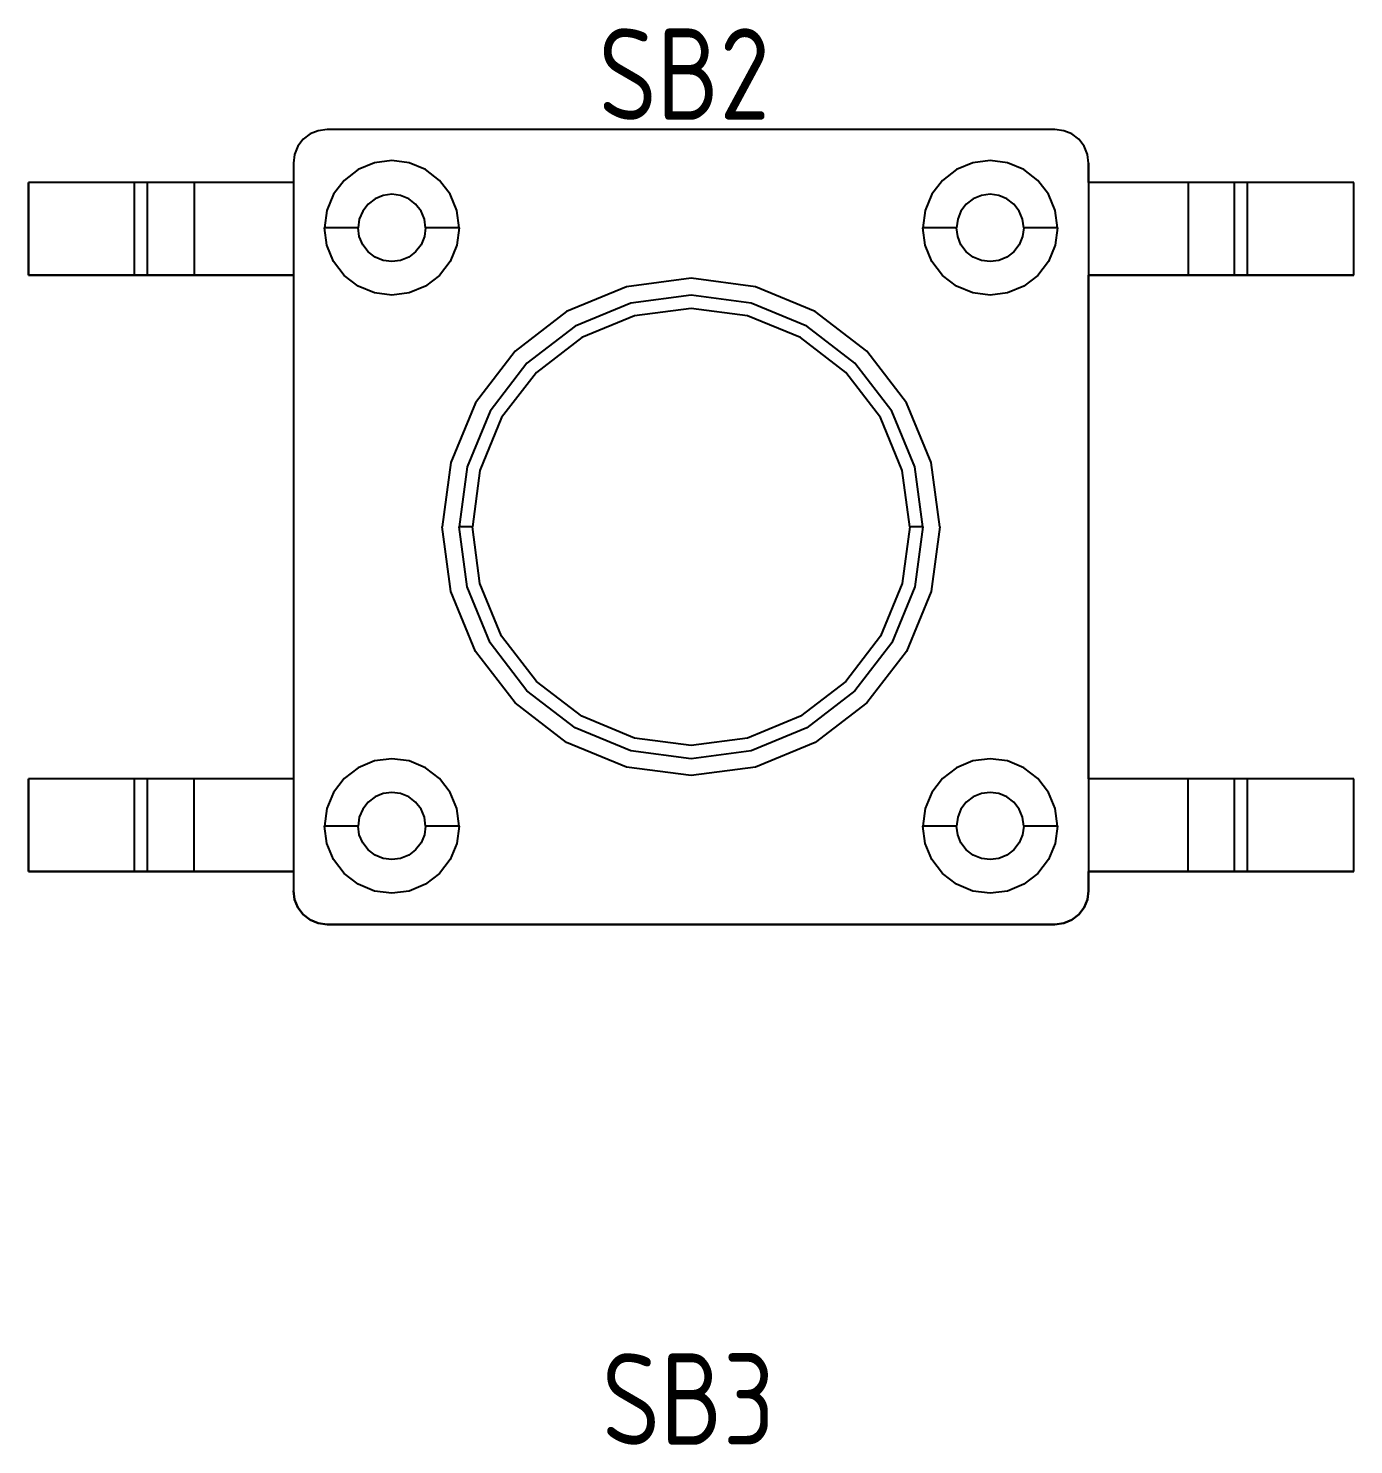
# Model space of a CAD drawing. Header units: inches. Extents: x 0 to 840, y -594 to 0.
# Drawn here: x 175.55 to 195.55, y -293.71 to -272.33 of the extents above; entities that cross this region are included whole.
import ezdxf

# ---------------------------------------------------------------- set-up
doc = ezdxf.new("R2010")
doc.units = ezdxf.units.IN
doc.header["$MEASUREMENT"] = 0
doc.styles.add('GOST type A0', font='', dxfattribs={"oblique": 15, "height": 5})
doc.styles.get('GOST type A0').set_extended_font_data('GOST type A')

msp = doc.modelspace()

# ---------------------------------------------------------------- linework, layer by layer
at = {"color": 18, "true_color": 0x000000}
for p, q in [((179.922, -273.872), (179.8, -273.922)), ((179.922, -273.872), (179.8, -273.922)), ((179.922, -273.872), (179.8, -273.922)), ((179.922, -273.872), (179.8, -273.922)), ((180.054, -273.854), (179.922, -273.872)), ((180.054, -273.854), (179.922, -273.872)), ((180.054, -273.854), (179.922, -273.872)), ((180.054, -273.854), (179.922, -273.872)), ((191.038, -273.854), (180.054, -273.854)), ((191.038, -273.854), (180.054, -273.854)), ((191.038, -273.854), (180.054, -273.854)), ((191.038, -273.854), (180.054, -273.854)), ((191.17, -273.872), (191.038, -273.854)), ((191.17, -273.872), (191.038, -273.854)), ((191.17, -273.872), (191.038, -273.854)), ((191.17, -273.872), (191.038, -273.854)), ((191.292, -273.922), (191.17, -273.872)), ((191.292, -273.922), (191.17, -273.872)), ((191.292, -273.922), (191.17, -273.872)), ((191.292, -273.922), (191.17, -273.872)), ((179.694, -274.002), (179.614, -274.108)), ((179.694, -274.002), (179.614, -274.108)), ((179.694, -274.002), (179.614, -274.108)), ((179.694, -274.002), (179.614, -274.108)), ((179.8, -273.922), (179.694, -274.002)), ((179.8, -273.922), (179.694, -274.002)), ((179.8, -273.922), (179.694, -274.002)), ((179.8, -273.922), (179.694, -274.002)), ((191.396, -274.002), (191.292, -273.922)), ((191.396, -274.002), (191.292, -273.922)), ((191.396, -274.002), (191.292, -273.922)), ((191.396, -274.002), (191.292, -273.922)), ((191.478, -274.108), (191.396, -274.002)), ((191.478, -274.108), (191.396, -274.002)), ((191.478, -274.108), (191.396, -274.002)), ((191.478, -274.108), (191.396, -274.002)), ((179.564, -274.23), (179.546, -274.362)), ((179.564, -274.23), (179.546, -274.362)), ((179.564, -274.23), (179.546, -274.362)), ((179.564, -274.23), (179.546, -274.362)), ((179.614, -274.108), (179.564, -274.23)), ((179.614, -274.108), (179.564, -274.23)), ((179.614, -274.108), (179.564, -274.23)), ((179.614, -274.108), (179.564, -274.23)), ((191.528, -274.23), (191.478, -274.108)), ((191.528, -274.23), (191.478, -274.108)), ((191.528, -274.23), (191.478, -274.108)), ((191.528, -274.23), (191.478, -274.108)), ((191.546, -274.362), (191.528, -274.23)), ((191.546, -274.362), (191.528, -274.23)), ((191.546, -274.362), (191.528, -274.23)), ((191.546, -274.362), (191.528, -274.23)), ((179.546, -274.362), (179.546, -274.654)), ((179.546, -274.362), (179.546, -285.346)), ((179.546, -274.362), (179.546, -274.654)), ((179.546, -274.362), (179.546, -285.346)), ((180.524, -274.46), (180.314, -274.622)), ((180.524, -274.46), (180.314, -274.622)), ((180.768, -274.358), (180.524, -274.46)), ((180.768, -274.358), (180.524, -274.46)), ((181.032, -274.324), (180.768, -274.358)), ((181.032, -274.324), (180.768, -274.358)), ((181.294, -274.358), (181.032, -274.324)), ((181.294, -274.358), (181.032, -274.324)), ((181.54, -274.46), (181.294, -274.358)), ((181.54, -274.46), (181.294, -274.358)), ((181.75, -274.622), (181.54, -274.46)), ((181.75, -274.622), (181.54, -274.46)), ((189.552, -274.46), (189.342, -274.622)), ((189.552, -274.46), (189.342, -274.622)), ((189.798, -274.358), (189.552, -274.46)), ((189.798, -274.358), (189.552, -274.46)), ((190.06, -274.324), (189.798, -274.358)), ((190.06, -274.324), (189.798, -274.358)), ((190.322, -274.358), (190.06, -274.324)), ((190.322, -274.358), (190.06, -274.324)), ((190.568, -274.46), (190.322, -274.358)), ((190.568, -274.46), (190.322, -274.358)), ((190.778, -274.622), (190.568, -274.46)), ((190.778, -274.622), (190.568, -274.46)), ((191.546, -274.654), (191.546, -274.362)), ((191.546, -274.362), (191.546, -285.346)), ((191.546, -274.654), (191.546, -274.362)), ((191.546, -274.362), (191.546, -285.346)), ((179.546, -274.654), (175.546, -274.654)), ((175.546, -274.654), (175.546, -276.054)), ((177.146, -274.654), (175.546, -274.654)), ((175.546, -276.054), (175.546, -274.654)), ((179.546, -274.654), (175.546, -274.654)), ((175.546, -274.654), (175.546, -276.054)), ((177.146, -274.654), (175.546, -274.654)), ((175.546, -276.054), (175.546, -274.654)), ((177.198, -274.654), (177.146, -274.654)), ((177.146, -276.054), (177.146, -274.654)), ((177.198, -274.654), (177.146, -274.654)), ((177.146, -276.054), (177.146, -274.654)), ((177.246, -274.654), (177.198, -274.654)), ((177.246, -274.654), (177.198, -274.654)), ((177.288, -274.654), (177.246, -274.654)), ((177.288, -274.654), (177.246, -274.654)), ((177.318, -274.654), (177.288, -274.654)), ((177.318, -274.654), (177.288, -274.654)), ((177.338, -274.654), (177.318, -274.654)), ((177.338, -274.654), (177.318, -274.654)), ((177.346, -274.654), (177.338, -274.654)), ((177.346, -274.654), (177.338, -274.654)), ((177.37, -274.654), (177.346, -274.654)), ((177.346, -276.054), (177.346, -274.654)), ((177.37, -274.654), (177.346, -274.654)), ((177.346, -276.054), (177.346, -274.654)), ((177.44, -274.654), (177.37, -274.654)), ((177.44, -274.654), (177.37, -274.654)), ((177.55, -274.654), (177.44, -274.654)), ((177.55, -274.654), (177.44, -274.654)), ((177.696, -274.654), (177.55, -274.654)), ((177.696, -274.654), (177.55, -274.654)), ((177.864, -274.654), (177.696, -274.654)), ((177.864, -274.654), (177.696, -274.654)), ((178.046, -274.654), (177.864, -274.654)), ((178.046, -274.654), (177.864, -274.654)), ((179.546, -274.654), (178.046, -274.654)), ((178.046, -274.654), (178.046, -276.054)), ((179.546, -274.654), (178.046, -274.654)), ((178.046, -274.654), (178.046, -276.054)), ((180.314, -274.622), (180.152, -274.832)), ((180.314, -274.622), (180.152, -274.832)), ((181.912, -274.832), (181.75, -274.622)), ((181.912, -274.832), (181.75, -274.622)), ((189.342, -274.622), (189.18, -274.832)), ((189.342, -274.622), (189.18, -274.832)), ((190.94, -274.832), (190.778, -274.622)), ((190.94, -274.832), (190.778, -274.622)), ((195.546, -274.654), (191.546, -274.654)), ((193.046, -274.654), (191.546, -274.654)), ((195.546, -274.654), (191.546, -274.654)), ((193.046, -274.654), (191.546, -274.654)), ((193.226, -274.654), (193.046, -274.654)), ((193.046, -274.654), (193.046, -276.054)), ((193.226, -274.654), (193.046, -274.654)), ((193.046, -274.654), (193.046, -276.054)), ((193.396, -274.654), (193.226, -274.654)), ((193.396, -274.654), (193.226, -274.654)), ((193.54, -274.654), (193.396, -274.654)), ((193.54, -274.654), (193.396, -274.654)), ((193.652, -274.654), (193.54, -274.654)), ((193.652, -274.654), (193.54, -274.654)), ((193.722, -274.654), (193.652, -274.654)), ((193.722, -274.654), (193.652, -274.654)), ((193.746, -274.654), (193.722, -274.654)), ((193.746, -274.654), (193.722, -274.654)), ((193.746, -276.054), (193.746, -274.654)), ((193.752, -274.654), (193.746, -274.654)), ((193.746, -276.054), (193.746, -274.654)), ((193.752, -274.654), (193.746, -274.654)), ((193.772, -274.654), (193.752, -274.654)), ((193.772, -274.654), (193.752, -274.654)), ((193.804, -274.654), (193.772, -274.654)), ((193.804, -274.654), (193.772, -274.654)), ((193.846, -274.654), (193.804, -274.654)), ((193.846, -274.654), (193.804, -274.654)), ((193.894, -274.654), (193.846, -274.654)), ((193.894, -274.654), (193.846, -274.654)), ((193.946, -274.654), (193.894, -274.654)), ((193.946, -274.654), (193.894, -274.654)), ((195.546, -274.654), (193.946, -274.654)), ((193.946, -276.054), (193.946, -274.654)), ((195.546, -274.654), (193.946, -274.654)), ((193.946, -276.054), (193.946, -274.654)), ((195.546, -276.054), (195.546, -274.654)), ((195.546, -276.054), (195.546, -274.654)), ((195.546, -276.054), (195.546, -274.654)), ((195.546, -276.054), (195.546, -274.654)), ((180.152, -274.832), (180.05, -275.076)), ((180.152, -274.832), (180.05, -275.076)), ((180.778, -274.9), (180.672, -274.98)), ((180.778, -274.9), (180.672, -274.98)), ((180.9, -274.85), (180.778, -274.9)), ((180.9, -274.85), (180.778, -274.9)), ((181.032, -274.832), (180.9, -274.85)), ((181.032, -274.832), (180.9, -274.85)), ((181.164, -274.85), (181.032, -274.832)), ((181.164, -274.85), (181.032, -274.832)), ((181.286, -274.9), (181.164, -274.85)), ((181.286, -274.9), (181.164, -274.85)), ((181.39, -274.98), (181.286, -274.9)), ((181.39, -274.98), (181.286, -274.9)), ((182.012, -275.076), (181.912, -274.832)), ((182.012, -275.076), (181.912, -274.832)), ((189.18, -274.832), (189.078, -275.076)), ((189.18, -274.832), (189.078, -275.076)), ((189.806, -274.9), (189.7, -274.98)), ((189.806, -274.9), (189.7, -274.98)), ((189.928, -274.85), (189.806, -274.9)), ((189.928, -274.85), (189.806, -274.9)), ((190.06, -274.832), (189.928, -274.85)), ((190.06, -274.832), (189.928, -274.85)), ((190.192, -274.85), (190.06, -274.832)), ((190.192, -274.85), (190.06, -274.832)), ((190.314, -274.9), (190.192, -274.85)), ((190.314, -274.9), (190.192, -274.85)), ((190.42, -274.98), (190.314, -274.9)), ((190.42, -274.98), (190.314, -274.9)), ((191.042, -275.076), (190.94, -274.832)), ((191.042, -275.076), (190.94, -274.832)), ((180.05, -275.076), (180.016, -275.34)), ((180.05, -275.076), (180.016, -275.34)), ((180.592, -275.086), (180.54, -275.208)), ((180.592, -275.086), (180.54, -275.208)), ((180.672, -274.98), (180.592, -275.086)), ((180.672, -274.98), (180.592, -275.086)), ((181.472, -275.086), (181.39, -274.98)), ((181.472, -275.086), (181.39, -274.98)), ((181.522, -275.208), (181.472, -275.086)), ((181.522, -275.208), (181.472, -275.086)), ((182.048, -275.34), (182.012, -275.076)), ((182.048, -275.34), (182.012, -275.076)), ((189.078, -275.076), (189.044, -275.34)), ((189.078, -275.076), (189.044, -275.34)), ((189.62, -275.086), (189.57, -275.208)), ((189.62, -275.086), (189.57, -275.208)), ((189.7, -274.98), (189.62, -275.086)), ((189.7, -274.98), (189.62, -275.086)), ((190.5, -275.086), (190.42, -274.98)), ((190.5, -275.086), (190.42, -274.98)), ((190.55, -275.208), (190.5, -275.086)), ((190.55, -275.208), (190.5, -275.086)), ((191.076, -275.34), (191.042, -275.076)), ((191.076, -275.34), (191.042, -275.076)), ((180.05, -275.602), (180.016, -275.34)), ((180.032, -275.34), (180.016, -275.34)), ((180.05, -275.602), (180.016, -275.34)), ((180.032, -275.34), (180.016, -275.34)), ((180.084, -275.34), (180.032, -275.34)), ((180.084, -275.34), (180.032, -275.34)), ((180.164, -275.34), (180.084, -275.34)), ((180.164, -275.34), (180.084, -275.34)), ((180.27, -275.34), (180.164, -275.34)), ((180.27, -275.34), (180.164, -275.34)), ((180.392, -275.34), (180.27, -275.34)), ((180.392, -275.34), (180.27, -275.34)), ((180.524, -275.34), (180.392, -275.34)), ((180.524, -275.34), (180.392, -275.34)), ((180.54, -275.208), (180.524, -275.34)), ((180.54, -275.208), (180.524, -275.34)), ((180.54, -275.472), (180.524, -275.34)), ((180.54, -275.472), (180.524, -275.34)), ((181.54, -275.34), (181.522, -275.208)), ((181.54, -275.34), (181.522, -275.208)), ((181.54, -275.34), (181.522, -275.472)), ((181.54, -275.34), (181.522, -275.472)), ((181.672, -275.34), (181.54, -275.34)), ((181.672, -275.34), (181.54, -275.34)), ((181.794, -275.34), (181.672, -275.34)), ((181.794, -275.34), (181.672, -275.34)), ((181.898, -275.34), (181.794, -275.34)), ((181.898, -275.34), (181.794, -275.34)), ((181.98, -275.34), (181.898, -275.34)), ((181.98, -275.34), (181.898, -275.34)), ((182.03, -275.34), (181.98, -275.34)), ((182.03, -275.34), (181.98, -275.34)), ((182.048, -275.34), (182.012, -275.602)), ((182.048, -275.34), (182.012, -275.602)), ((182.048, -275.34), (182.03, -275.34)), ((182.048, -275.34), (182.03, -275.34)), ((189.078, -275.602), (189.044, -275.34)), ((189.062, -275.34), (189.044, -275.34)), ((189.078, -275.602), (189.044, -275.34)), ((189.062, -275.34), (189.044, -275.34)), ((189.112, -275.34), (189.062, -275.34)), ((189.112, -275.34), (189.062, -275.34)), ((189.192, -275.34), (189.112, -275.34)), ((189.192, -275.34), (189.112, -275.34)), ((189.298, -275.34), (189.192, -275.34)), ((189.298, -275.34), (189.192, -275.34)), ((189.42, -275.34), (189.298, -275.34)), ((189.42, -275.34), (189.298, -275.34)), ((189.552, -275.34), (189.42, -275.34)), ((189.552, -275.34), (189.42, -275.34)), ((189.57, -275.208), (189.552, -275.34)), ((189.57, -275.208), (189.552, -275.34)), ((189.57, -275.472), (189.552, -275.34)), ((189.57, -275.472), (189.552, -275.34)), ((190.568, -275.34), (190.55, -275.208)), ((190.568, -275.34), (190.55, -275.208)), ((190.568, -275.34), (190.55, -275.472)), ((190.568, -275.34), (190.55, -275.472)), ((190.7, -275.34), (190.568, -275.34)), ((190.7, -275.34), (190.568, -275.34)), ((190.822, -275.34), (190.7, -275.34)), ((190.822, -275.34), (190.7, -275.34)), ((190.928, -275.34), (190.822, -275.34)), ((190.928, -275.34), (190.822, -275.34)), ((191.008, -275.34), (190.928, -275.34)), ((191.008, -275.34), (190.928, -275.34)), ((191.058, -275.34), (191.008, -275.34)), ((191.058, -275.34), (191.008, -275.34)), ((191.076, -275.34), (191.042, -275.602)), ((191.076, -275.34), (191.042, -275.602)), ((191.076, -275.34), (191.058, -275.34)), ((191.076, -275.34), (191.058, -275.34)), ((180.592, -275.594), (180.54, -275.472)), ((180.592, -275.594), (180.54, -275.472)), ((181.522, -275.472), (181.472, -275.594)), ((181.522, -275.472), (181.472, -275.594)), ((189.62, -275.594), (189.57, -275.472)), ((189.62, -275.594), (189.57, -275.472)), ((190.55, -275.472), (190.5, -275.594)), ((190.55, -275.472), (190.5, -275.594)), ((180.152, -275.848), (180.05, -275.602)), ((180.152, -275.848), (180.05, -275.602)), ((180.672, -275.7), (180.592, -275.594)), ((180.672, -275.7), (180.592, -275.594)), ((180.778, -275.78), (180.672, -275.7)), ((180.778, -275.78), (180.672, -275.7)), ((180.9, -275.83), (180.778, -275.78)), ((180.9, -275.83), (180.778, -275.78)), ((181.286, -275.78), (181.164, -275.83)), ((181.286, -275.78), (181.164, -275.83)), ((181.39, -275.7), (181.286, -275.78)), ((181.39, -275.7), (181.286, -275.78)), ((181.472, -275.594), (181.39, -275.7)), ((181.472, -275.594), (181.39, -275.7)), ((182.012, -275.602), (181.912, -275.848)), ((182.012, -275.602), (181.912, -275.848)), ((189.18, -275.848), (189.078, -275.602)), ((189.18, -275.848), (189.078, -275.602)), ((189.7, -275.7), (189.62, -275.594)), ((189.7, -275.7), (189.62, -275.594)), ((189.806, -275.78), (189.7, -275.7)), ((189.806, -275.78), (189.7, -275.7)), ((189.928, -275.83), (189.806, -275.78)), ((189.928, -275.83), (189.806, -275.78)), ((190.314, -275.78), (190.192, -275.83)), ((190.314, -275.78), (190.192, -275.83)), ((190.42, -275.7), (190.314, -275.78)), ((190.42, -275.7), (190.314, -275.78)), ((190.5, -275.594), (190.42, -275.7)), ((190.5, -275.594), (190.42, -275.7)), ((191.042, -275.602), (190.94, -275.848)), ((191.042, -275.602), (190.94, -275.848)), ((180.314, -276.058), (180.152, -275.848)), ((180.314, -276.058), (180.152, -275.848)), ((181.032, -275.848), (180.9, -275.83)), ((181.032, -275.848), (180.9, -275.83)), ((181.164, -275.83), (181.032, -275.848)), ((181.164, -275.83), (181.032, -275.848)), ((181.912, -275.848), (181.75, -276.058)), ((181.912, -275.848), (181.75, -276.058)), ((189.342, -276.058), (189.18, -275.848)), ((189.342, -276.058), (189.18, -275.848)), ((190.06, -275.848), (189.928, -275.83)), ((190.06, -275.848), (189.928, -275.83)), ((190.192, -275.83), (190.06, -275.848)), ((190.192, -275.83), (190.06, -275.848)), ((190.94, -275.848), (190.778, -276.058)), ((190.94, -275.848), (190.778, -276.058)), ((175.546, -276.054), (179.546, -276.054)), ((177.146, -276.054), (175.546, -276.054)), ((175.546, -276.054), (179.546, -276.054)), ((177.146, -276.054), (175.546, -276.054)), ((177.198, -276.054), (177.146, -276.054)), ((177.198, -276.054), (177.146, -276.054)), ((177.246, -276.054), (177.198, -276.054)), ((177.246, -276.054), (177.198, -276.054)), ((177.288, -276.054), (177.246, -276.054)), ((177.288, -276.054), (177.246, -276.054)), ((177.318, -276.054), (177.288, -276.054)), ((177.318, -276.054), (177.288, -276.054)), ((177.338, -276.054), (177.318, -276.054)), ((177.338, -276.054), (177.318, -276.054)), ((177.346, -276.054), (177.338, -276.054)), ((177.346, -276.054), (177.338, -276.054)), ((177.37, -276.054), (177.346, -276.054)), ((177.37, -276.054), (177.346, -276.054)), ((177.44, -276.054), (177.37, -276.054)), ((177.44, -276.054), (177.37, -276.054)), ((177.55, -276.054), (177.44, -276.054)), ((177.55, -276.054), (177.44, -276.054)), ((177.696, -276.054), (177.55, -276.054)), ((177.696, -276.054), (177.55, -276.054)), ((177.864, -276.054), (177.696, -276.054)), ((177.864, -276.054), (177.696, -276.054)), ((178.046, -276.054), (177.864, -276.054)), ((178.046, -276.054), (177.864, -276.054)), ((179.546, -276.054), (178.046, -276.054)), ((179.546, -276.054), (178.046, -276.054)), ((179.546, -276.054), (179.546, -283.654)), ((179.546, -276.054), (179.546, -283.654)), ((180.524, -276.22), (180.314, -276.058)), ((180.524, -276.22), (180.314, -276.058)), ((180.768, -276.322), (180.524, -276.22)), ((180.768, -276.322), (180.524, -276.22)), ((181.54, -276.22), (181.294, -276.322)), ((181.54, -276.22), (181.294, -276.322)), ((181.75, -276.058), (181.54, -276.22)), ((181.75, -276.058), (181.54, -276.22)), ((185.546, -276.1), (184.574, -276.228)), ((185.546, -276.1), (184.574, -276.228)), ((186.518, -276.228), (185.546, -276.1)), ((186.518, -276.228), (185.546, -276.1)), ((189.552, -276.22), (189.342, -276.058)), ((189.552, -276.22), (189.342, -276.058)), ((189.798, -276.322), (189.552, -276.22)), ((189.798, -276.322), (189.552, -276.22)), ((190.568, -276.22), (190.322, -276.322)), ((190.568, -276.22), (190.322, -276.322)), ((190.778, -276.058), (190.568, -276.22)), ((190.778, -276.058), (190.568, -276.22)), ((191.546, -283.654), (191.546, -276.054)), ((191.546, -276.054), (195.546, -276.054)), ((193.046, -276.054), (191.546, -276.054)), ((191.546, -283.654), (191.546, -276.054)), ((191.546, -276.054), (195.546, -276.054)), ((193.046, -276.054), (191.546, -276.054)), ((193.226, -276.054), (193.046, -276.054)), ((193.226, -276.054), (193.046, -276.054)), ((193.396, -276.054), (193.226, -276.054)), ((193.396, -276.054), (193.226, -276.054)), ((193.54, -276.054), (193.396, -276.054)), ((193.54, -276.054), (193.396, -276.054)), ((193.652, -276.054), (193.54, -276.054)), ((193.652, -276.054), (193.54, -276.054)), ((193.722, -276.054), (193.652, -276.054)), ((193.722, -276.054), (193.652, -276.054)), ((193.746, -276.054), (193.722, -276.054)), ((193.746, -276.054), (193.722, -276.054)), ((193.752, -276.054), (193.746, -276.054)), ((193.752, -276.054), (193.746, -276.054)), ((193.772, -276.054), (193.752, -276.054)), ((193.772, -276.054), (193.752, -276.054)), ((193.804, -276.054), (193.772, -276.054)), ((193.804, -276.054), (193.772, -276.054)), ((193.846, -276.054), (193.804, -276.054)), ((193.846, -276.054), (193.804, -276.054)), ((193.894, -276.054), (193.846, -276.054)), ((193.894, -276.054), (193.846, -276.054)), ((193.946, -276.054), (193.894, -276.054)), ((193.946, -276.054), (193.894, -276.054)), ((195.546, -276.054), (193.946, -276.054)), ((195.546, -276.054), (193.946, -276.054)), ((181.032, -276.356), (180.768, -276.322)), ((181.032, -276.356), (180.768, -276.322)), ((181.294, -276.322), (181.032, -276.356)), ((181.294, -276.322), (181.032, -276.356)), ((184.574, -276.228), (183.668, -276.604)), ((184.574, -276.228), (183.668, -276.604)), ((185.546, -276.354), (184.64, -276.474)), ((185.546, -276.354), (184.64, -276.474)), ((186.452, -276.474), (185.546, -276.354)), ((186.452, -276.474), (185.546, -276.354)), ((187.422, -276.604), (186.518, -276.228)), ((187.422, -276.604), (186.518, -276.228)), ((190.06, -276.356), (189.798, -276.322)), ((190.06, -276.356), (189.798, -276.322)), ((190.322, -276.322), (190.06, -276.356)), ((190.322, -276.322), (190.06, -276.356)), ((183.668, -276.604), (182.892, -277.2)), ((183.668, -276.604), (182.892, -277.2)), ((184.64, -276.474), (183.796, -276.822)), ((184.64, -276.474), (183.796, -276.822)), ((185.546, -276.554), (184.692, -276.666)), ((185.546, -276.554), (184.692, -276.666)), ((186.4, -276.666), (185.546, -276.554)), ((186.4, -276.666), (185.546, -276.554)), ((187.296, -276.822), (186.452, -276.474)), ((187.296, -276.822), (186.452, -276.474)), ((188.2, -277.2), (187.422, -276.604)), ((188.2, -277.2), (187.422, -276.604)), ((183.796, -276.822), (183.07, -277.38)), ((183.796, -276.822), (183.07, -277.38)), ((184.692, -276.666), (183.896, -276.996)), ((184.692, -276.666), (183.896, -276.996)), ((187.196, -276.996), (186.4, -276.666)), ((187.196, -276.996), (186.4, -276.666)), ((188.02, -277.38), (187.296, -276.822)), ((188.02, -277.38), (187.296, -276.822)), ((183.896, -276.996), (183.212, -277.52)), ((183.896, -276.996), (183.212, -277.52)), ((187.88, -277.52), (187.196, -276.996)), ((187.88, -277.52), (187.196, -276.996)), ((182.892, -277.2), (182.294, -277.978)), ((182.892, -277.2), (182.294, -277.978)), ((188.796, -277.978), (188.2, -277.2)), ((188.796, -277.978), (188.2, -277.2)), ((183.07, -277.38), (182.514, -278.104)), ((183.07, -277.38), (182.514, -278.104)), ((188.576, -278.104), (188.02, -277.38)), ((188.576, -278.104), (188.02, -277.38)), ((183.212, -277.52), (182.688, -278.204)), ((183.212, -277.52), (182.688, -278.204)), ((188.404, -278.204), (187.88, -277.52)), ((188.404, -278.204), (187.88, -277.52)), ((182.294, -277.978), (181.92, -278.882)), ((182.294, -277.978), (181.92, -278.882)), ((182.514, -278.104), (182.166, -278.948)), ((182.514, -278.104), (182.166, -278.948)), ((188.926, -278.948), (188.576, -278.104)), ((188.926, -278.948), (188.576, -278.104)), ((189.172, -278.882), (188.796, -277.978)), ((189.172, -278.882), (188.796, -277.978)), ((182.688, -278.204), (182.358, -279)), ((182.688, -278.204), (182.358, -279)), ((188.734, -279), (188.404, -278.204)), ((188.734, -279), (188.404, -278.204)), ((181.92, -278.882), (181.792, -279.854)), ((181.92, -278.882), (181.792, -279.854)), ((182.166, -278.948), (182.046, -279.854)), ((182.166, -278.948), (182.046, -279.854)), ((182.358, -279), (182.246, -279.854)), ((182.358, -279), (182.246, -279.854)), ((188.846, -279.854), (188.734, -279)), ((188.846, -279.854), (188.734, -279)), ((189.046, -279.854), (188.926, -278.948)), ((189.046, -279.854), (188.926, -278.948)), ((189.3, -279.854), (189.172, -278.882)), ((189.3, -279.854), (189.172, -278.882)), ((181.92, -280.826), (181.792, -279.854)), ((181.92, -280.826), (181.792, -279.854)), ((182.166, -280.76), (182.046, -279.854)), ((182.052, -279.854), (182.046, -279.854)), ((182.166, -280.76), (182.046, -279.854)), ((182.052, -279.854), (182.046, -279.854)), ((182.072, -279.854), (182.052, -279.854)), ((182.072, -279.854), (182.052, -279.854)), ((182.104, -279.854), (182.072, -279.854)), ((182.104, -279.854), (182.072, -279.854)), ((182.146, -279.854), (182.104, -279.854)), ((182.146, -279.854), (182.104, -279.854)), ((182.194, -279.854), (182.146, -279.854)), ((182.194, -279.854), (182.146, -279.854)), ((182.246, -279.854), (182.194, -279.854)), ((182.246, -279.854), (182.194, -279.854)), ((182.358, -280.708), (182.246, -279.854)), ((182.358, -280.708), (182.246, -279.854)), ((188.846, -279.854), (188.734, -280.708)), ((188.846, -279.854), (188.734, -280.708)), ((188.898, -279.854), (188.846, -279.854)), ((188.898, -279.854), (188.846, -279.854)), ((188.946, -279.854), (188.898, -279.854)), ((188.946, -279.854), (188.898, -279.854)), ((189.046, -279.854), (188.926, -280.76)), ((189.046, -279.854), (188.926, -280.76)), ((188.988, -279.854), (188.946, -279.854)), ((188.988, -279.854), (188.946, -279.854)), ((189.018, -279.854), (188.988, -279.854)), ((189.018, -279.854), (188.988, -279.854)), ((189.038, -279.854), (189.018, -279.854)), ((189.038, -279.854), (189.018, -279.854)), ((189.046, -279.854), (189.038, -279.854)), ((189.046, -279.854), (189.038, -279.854)), ((189.3, -279.854), (189.172, -280.826)), ((189.3, -279.854), (189.172, -280.826)), ((182.688, -281.504), (182.358, -280.708)), ((182.688, -281.504), (182.358, -280.708)), ((188.734, -280.708), (188.404, -281.504)), ((188.734, -280.708), (188.404, -281.504)), ((182.294, -281.732), (181.92, -280.826)), ((182.294, -281.732), (181.92, -280.826)), ((182.514, -281.604), (182.166, -280.76)), ((182.514, -281.604), (182.166, -280.76)), ((188.926, -280.76), (188.576, -281.604)), ((188.926, -280.76), (188.576, -281.604)), ((189.172, -280.826), (188.796, -281.732)), ((189.172, -280.826), (188.796, -281.732)), ((183.212, -282.188), (182.688, -281.504)), ((183.212, -282.188), (182.688, -281.504)), ((188.404, -281.504), (187.88, -282.188)), ((188.404, -281.504), (187.88, -282.188)), ((182.892, -282.508), (182.294, -281.732)), ((182.892, -282.508), (182.294, -281.732)), ((183.07, -282.328), (182.514, -281.604)), ((183.07, -282.328), (182.514, -281.604)), ((188.576, -281.604), (188.02, -282.328)), ((188.576, -281.604), (188.02, -282.328)), ((188.796, -281.732), (188.2, -282.508)), ((188.796, -281.732), (188.2, -282.508)), ((183.896, -282.712), (183.212, -282.188)), ((183.896, -282.712), (183.212, -282.188)), ((187.88, -282.188), (187.196, -282.712)), ((187.88, -282.188), (187.196, -282.712)), ((183.796, -282.886), (183.07, -282.328)), ((183.796, -282.886), (183.07, -282.328)), ((188.02, -282.328), (187.296, -282.886)), ((188.02, -282.328), (187.296, -282.886)), ((183.668, -283.106), (182.892, -282.508)), ((183.668, -283.106), (182.892, -282.508)), ((188.2, -282.508), (187.422, -283.106)), ((188.2, -282.508), (187.422, -283.106)), ((184.692, -283.042), (183.896, -282.712)), ((184.692, -283.042), (183.896, -282.712)), ((187.196, -282.712), (186.4, -283.042)), ((187.196, -282.712), (186.4, -283.042)), ((184.64, -283.234), (183.796, -282.886)), ((184.64, -283.234), (183.796, -282.886)), ((185.546, -283.154), (184.692, -283.042)), ((185.546, -283.154), (184.692, -283.042)), ((186.4, -283.042), (185.546, -283.154)), ((186.4, -283.042), (185.546, -283.154)), ((187.296, -282.886), (186.452, -283.234)), ((187.296, -282.886), (186.452, -283.234)), ((184.574, -283.48), (183.668, -283.106)), ((184.574, -283.48), (183.668, -283.106)), ((185.546, -283.354), (184.64, -283.234)), ((185.546, -283.354), (184.64, -283.234)), ((186.452, -283.234), (185.546, -283.354)), ((186.452, -283.234), (185.546, -283.354)), ((187.422, -283.106), (186.518, -283.48)), ((187.422, -283.106), (186.518, -283.48)), ((180.524, -283.488), (180.314, -283.65)), ((180.524, -283.488), (180.314, -283.65)), ((180.768, -283.386), (180.524, -283.488)), ((180.768, -283.386), (180.524, -283.488)), ((181.032, -283.352), (180.768, -283.386)), ((181.032, -283.352), (180.768, -283.386)), ((181.294, -283.386), (181.032, -283.352)), ((181.294, -283.386), (181.032, -283.352)), ((181.54, -283.488), (181.294, -283.386)), ((181.54, -283.488), (181.294, -283.386)), ((181.75, -283.65), (181.54, -283.488)), ((181.75, -283.65), (181.54, -283.488)), ((185.546, -283.608), (184.574, -283.48)), ((185.546, -283.608), (184.574, -283.48)), ((186.518, -283.48), (185.546, -283.608)), ((186.518, -283.48), (185.546, -283.608)), ((189.552, -283.488), (189.342, -283.65)), ((189.552, -283.488), (189.342, -283.65)), ((189.798, -283.386), (189.552, -283.488)), ((189.798, -283.386), (189.552, -283.488)), ((190.06, -283.352), (189.798, -283.386)), ((190.06, -283.352), (189.798, -283.386)), ((190.322, -283.386), (190.06, -283.352)), ((190.322, -283.386), (190.06, -283.352)), ((190.568, -283.488), (190.322, -283.386)), ((190.568, -283.488), (190.322, -283.386)), ((190.778, -283.65), (190.568, -283.488)), ((190.778, -283.65), (190.568, -283.488)), ((179.546, -283.654), (175.546, -283.654)), ((175.546, -283.654), (175.546, -285.054)), ((177.146, -283.654), (175.546, -283.654)), ((175.546, -285.054), (175.546, -283.654)), ((179.546, -283.654), (175.546, -283.654)), ((175.546, -283.654), (175.546, -285.054)), ((177.146, -283.654), (175.546, -283.654)), ((175.546, -285.054), (175.546, -283.654)), ((177.198, -283.654), (177.146, -283.654)), ((177.146, -285.054), (177.146, -283.654)), ((177.198, -283.654), (177.146, -283.654)), ((177.146, -285.054), (177.146, -283.654)), ((177.246, -283.654), (177.198, -283.654)), ((177.246, -283.654), (177.198, -283.654)), ((177.288, -283.654), (177.246, -283.654)), ((177.288, -283.654), (177.246, -283.654)), ((177.318, -283.654), (177.288, -283.654)), ((177.318, -283.654), (177.288, -283.654)), ((177.338, -283.654), (177.318, -283.654)), ((177.338, -283.654), (177.318, -283.654)), ((177.346, -283.654), (177.338, -283.654)), ((177.346, -283.654), (177.338, -283.654)), ((177.37, -283.654), (177.346, -283.654)), ((177.346, -285.054), (177.346, -283.654)), ((177.37, -283.654), (177.346, -283.654)), ((177.346, -285.054), (177.346, -283.654)), ((177.44, -283.654), (177.37, -283.654)), ((177.44, -283.654), (177.37, -283.654)), ((177.55, -283.654), (177.44, -283.654)), ((177.55, -283.654), (177.44, -283.654)), ((177.696, -283.654), (177.55, -283.654)), ((177.696, -283.654), (177.55, -283.654)), ((177.864, -283.654), (177.696, -283.654)), ((177.864, -283.654), (177.696, -283.654)), ((178.046, -283.654), (177.864, -283.654)), ((178.046, -283.654), (177.864, -283.654)), ((179.546, -283.654), (178.046, -283.654)), ((178.046, -285.054), (178.046, -283.654)), ((179.546, -283.654), (178.046, -283.654)), ((178.046, -285.054), (178.046, -283.654)), ((180.314, -283.65), (180.152, -283.86)), ((180.314, -283.65), (180.152, -283.86)), ((181.912, -283.86), (181.75, -283.65)), ((181.912, -283.86), (181.75, -283.65)), ((189.342, -283.65), (189.18, -283.86)), ((189.342, -283.65), (189.18, -283.86)), ((190.94, -283.86), (190.778, -283.65)), ((190.94, -283.86), (190.778, -283.65)), ((195.546, -283.654), (191.546, -283.654)), ((193.046, -283.654), (191.546, -283.654)), ((195.546, -283.654), (191.546, -283.654)), ((193.046, -283.654), (191.546, -283.654)), ((193.226, -283.654), (193.046, -283.654)), ((193.046, -285.054), (193.046, -283.654)), ((193.226, -283.654), (193.046, -283.654)), ((193.046, -285.054), (193.046, -283.654)), ((193.396, -283.654), (193.226, -283.654)), ((193.396, -283.654), (193.226, -283.654)), ((193.54, -283.654), (193.396, -283.654)), ((193.54, -283.654), (193.396, -283.654)), ((193.652, -283.654), (193.54, -283.654)), ((193.652, -283.654), (193.54, -283.654)), ((193.722, -283.654), (193.652, -283.654)), ((193.722, -283.654), (193.652, -283.654)), ((193.746, -283.654), (193.722, -283.654)), ((193.746, -283.654), (193.722, -283.654)), ((193.746, -285.054), (193.746, -283.654)), ((193.752, -283.654), (193.746, -283.654)), ((193.746, -285.054), (193.746, -283.654)), ((193.752, -283.654), (193.746, -283.654)), ((193.772, -283.654), (193.752, -283.654)), ((193.772, -283.654), (193.752, -283.654)), ((193.804, -283.654), (193.772, -283.654)), ((193.804, -283.654), (193.772, -283.654)), ((193.846, -283.654), (193.804, -283.654)), ((193.846, -283.654), (193.804, -283.654)), ((193.894, -283.654), (193.846, -283.654)), ((193.894, -283.654), (193.846, -283.654)), ((193.946, -283.654), (193.894, -283.654)), ((193.946, -283.654), (193.894, -283.654)), ((195.546, -283.654), (193.946, -283.654)), ((193.946, -285.054), (193.946, -283.654)), ((195.546, -283.654), (193.946, -283.654)), ((193.946, -285.054), (193.946, -283.654)), ((195.546, -285.054), (195.546, -283.654)), ((195.546, -285.054), (195.546, -283.654)), ((195.546, -285.054), (195.546, -283.654)), ((195.546, -285.054), (195.546, -283.654)), ((180.152, -283.86), (180.05, -284.106)), ((180.152, -283.86), (180.05, -284.106)), ((180.9, -283.878), (180.778, -283.928)), ((180.9, -283.878), (180.778, -283.928)), ((181.032, -283.86), (180.9, -283.878)), ((181.032, -283.86), (180.9, -283.878)), ((181.164, -283.878), (181.032, -283.86)), ((181.164, -283.878), (181.032, -283.86)), ((181.286, -283.928), (181.164, -283.878)), ((181.286, -283.928), (181.164, -283.878)), ((182.012, -284.106), (181.912, -283.86)), ((182.012, -284.106), (181.912, -283.86)), ((189.18, -283.86), (189.078, -284.106)), ((189.18, -283.86), (189.078, -284.106)), ((189.928, -283.878), (189.806, -283.928)), ((189.928, -283.878), (189.806, -283.928)), ((190.06, -283.86), (189.928, -283.878)), ((190.06, -283.86), (189.928, -283.878)), ((190.192, -283.878), (190.06, -283.86)), ((190.192, -283.878), (190.06, -283.86)), ((190.314, -283.928), (190.192, -283.878)), ((190.314, -283.928), (190.192, -283.878)), ((191.042, -284.106), (190.94, -283.86)), ((191.042, -284.106), (190.94, -283.86)), ((180.05, -284.106), (180.016, -284.368)), ((180.05, -284.106), (180.016, -284.368)), ((180.592, -284.114), (180.54, -284.236)), ((180.592, -284.114), (180.54, -284.236)), ((180.672, -284.01), (180.592, -284.114)), ((180.672, -284.01), (180.592, -284.114)), ((180.778, -283.928), (180.672, -284.01)), ((180.778, -283.928), (180.672, -284.01)), ((181.39, -284.01), (181.286, -283.928)), ((181.39, -284.01), (181.286, -283.928)), ((181.472, -284.114), (181.39, -284.01)), ((181.472, -284.114), (181.39, -284.01)), ((181.522, -284.236), (181.472, -284.114)), ((181.522, -284.236), (181.472, -284.114)), ((182.048, -284.368), (182.012, -284.106)), ((182.048, -284.368), (182.012, -284.106)), ((189.078, -284.106), (189.044, -284.368)), ((189.078, -284.106), (189.044, -284.368)), ((189.62, -284.114), (189.57, -284.236)), ((189.62, -284.114), (189.57, -284.236)), ((189.7, -284.01), (189.62, -284.114)), ((189.7, -284.01), (189.62, -284.114)), ((189.806, -283.928), (189.7, -284.01)), ((189.806, -283.928), (189.7, -284.01)), ((190.42, -284.01), (190.314, -283.928)), ((190.42, -284.01), (190.314, -283.928)), ((190.5, -284.114), (190.42, -284.01)), ((190.5, -284.114), (190.42, -284.01)), ((190.55, -284.236), (190.5, -284.114)), ((190.55, -284.236), (190.5, -284.114)), ((191.076, -284.368), (191.042, -284.106)), ((191.076, -284.368), (191.042, -284.106)), ((180.54, -284.236), (180.524, -284.368)), ((180.54, -284.236), (180.524, -284.368)), ((181.54, -284.368), (181.522, -284.236)), ((181.54, -284.368), (181.522, -284.236)), ((189.57, -284.236), (189.552, -284.368)), ((189.57, -284.236), (189.552, -284.368)), ((190.568, -284.368), (190.55, -284.236)), ((190.568, -284.368), (190.55, -284.236)), ((180.05, -284.632), (180.016, -284.368)), ((180.032, -284.368), (180.016, -284.368)), ((180.05, -284.632), (180.016, -284.368)), ((180.032, -284.368), (180.016, -284.368)), ((180.084, -284.368), (180.032, -284.368)), ((180.084, -284.368), (180.032, -284.368)), ((180.164, -284.368), (180.084, -284.368)), ((180.164, -284.368), (180.084, -284.368)), ((180.27, -284.368), (180.164, -284.368)), ((180.27, -284.368), (180.164, -284.368)), ((180.392, -284.368), (180.27, -284.368)), ((180.392, -284.368), (180.27, -284.368)), ((180.524, -284.368), (180.392, -284.368)), ((180.524, -284.368), (180.392, -284.368)), ((180.54, -284.5), (180.524, -284.368)), ((180.54, -284.5), (180.524, -284.368)), ((180.592, -284.622), (180.54, -284.5)), ((180.592, -284.622), (180.54, -284.5)), ((181.522, -284.5), (181.472, -284.622)), ((181.522, -284.5), (181.472, -284.622)), ((181.54, -284.368), (181.522, -284.5)), ((181.54, -284.368), (181.522, -284.5)), ((181.672, -284.368), (181.54, -284.368)), ((181.672, -284.368), (181.54, -284.368)), ((181.794, -284.368), (181.672, -284.368)), ((181.794, -284.368), (181.672, -284.368)), ((181.898, -284.368), (181.794, -284.368)), ((181.898, -284.368), (181.794, -284.368)), ((181.98, -284.368), (181.898, -284.368)), ((181.98, -284.368), (181.898, -284.368)), ((182.03, -284.368), (181.98, -284.368)), ((182.03, -284.368), (181.98, -284.368)), ((182.048, -284.368), (182.012, -284.632)), ((182.048, -284.368), (182.012, -284.632)), ((182.048, -284.368), (182.03, -284.368)), ((182.048, -284.368), (182.03, -284.368)), ((189.078, -284.632), (189.044, -284.368)), ((189.062, -284.368), (189.044, -284.368)), ((189.078, -284.632), (189.044, -284.368)), ((189.062, -284.368), (189.044, -284.368)), ((189.112, -284.368), (189.062, -284.368)), ((189.112, -284.368), (189.062, -284.368)), ((189.192, -284.368), (189.112, -284.368)), ((189.192, -284.368), (189.112, -284.368)), ((189.298, -284.368), (189.192, -284.368)), ((189.298, -284.368), (189.192, -284.368)), ((189.42, -284.368), (189.298, -284.368)), ((189.42, -284.368), (189.298, -284.368)), ((189.552, -284.368), (189.42, -284.368)), ((189.552, -284.368), (189.42, -284.368)), ((189.57, -284.5), (189.552, -284.368)), ((189.57, -284.5), (189.552, -284.368)), ((189.62, -284.622), (189.57, -284.5)), ((189.62, -284.622), (189.57, -284.5)), ((190.55, -284.5), (190.5, -284.622)), ((190.55, -284.5), (190.5, -284.622)), ((190.568, -284.368), (190.55, -284.5)), ((190.568, -284.368), (190.55, -284.5)), ((190.7, -284.368), (190.568, -284.368)), ((190.7, -284.368), (190.568, -284.368)), ((190.822, -284.368), (190.7, -284.368)), ((190.822, -284.368), (190.7, -284.368)), ((190.928, -284.368), (190.822, -284.368)), ((190.928, -284.368), (190.822, -284.368)), ((191.008, -284.368), (190.928, -284.368)), ((191.008, -284.368), (190.928, -284.368)), ((191.058, -284.368), (191.008, -284.368)), ((191.058, -284.368), (191.008, -284.368)), ((191.076, -284.368), (191.042, -284.632)), ((191.076, -284.368), (191.042, -284.632)), ((191.076, -284.368), (191.058, -284.368)), ((191.076, -284.368), (191.058, -284.368)), ((180.152, -284.876), (180.05, -284.632)), ((180.152, -284.876), (180.05, -284.632)), ((180.672, -284.728), (180.592, -284.622)), ((180.672, -284.728), (180.592, -284.622)), ((180.778, -284.808), (180.672, -284.728)), ((180.778, -284.808), (180.672, -284.728)), ((181.39, -284.728), (181.286, -284.808)), ((181.39, -284.728), (181.286, -284.808)), ((181.472, -284.622), (181.39, -284.728)), ((181.472, -284.622), (181.39, -284.728)), ((182.012, -284.632), (181.912, -284.876)), ((182.012, -284.632), (181.912, -284.876)), ((189.18, -284.876), (189.078, -284.632)), ((189.18, -284.876), (189.078, -284.632)), ((189.7, -284.728), (189.62, -284.622)), ((189.7, -284.728), (189.62, -284.622)), ((189.806, -284.808), (189.7, -284.728)), ((189.806, -284.808), (189.7, -284.728)), ((190.42, -284.728), (190.314, -284.808)), ((190.42, -284.728), (190.314, -284.808)), ((190.5, -284.622), (190.42, -284.728)), ((190.5, -284.622), (190.42, -284.728)), ((191.042, -284.632), (190.94, -284.876)), ((191.042, -284.632), (190.94, -284.876)), ((180.314, -285.086), (180.152, -284.876)), ((180.314, -285.086), (180.152, -284.876)), ((180.9, -284.858), (180.778, -284.808)), ((180.9, -284.858), (180.778, -284.808)), ((181.032, -284.876), (180.9, -284.858)), ((181.032, -284.876), (180.9, -284.858)), ((181.164, -284.858), (181.032, -284.876)), ((181.164, -284.858), (181.032, -284.876)), ((181.286, -284.808), (181.164, -284.858)), ((181.286, -284.808), (181.164, -284.858)), ((181.912, -284.876), (181.75, -285.086)), ((181.912, -284.876), (181.75, -285.086)), ((189.342, -285.086), (189.18, -284.876)), ((189.342, -285.086), (189.18, -284.876)), ((189.928, -284.858), (189.806, -284.808)), ((189.928, -284.858), (189.806, -284.808)), ((190.06, -284.876), (189.928, -284.858)), ((190.06, -284.876), (189.928, -284.858)), ((190.192, -284.858), (190.06, -284.876)), ((190.192, -284.858), (190.06, -284.876)), ((190.314, -284.808), (190.192, -284.858)), ((190.314, -284.808), (190.192, -284.858)), ((190.94, -284.876), (190.778, -285.086)), ((190.94, -284.876), (190.778, -285.086)), ((175.546, -285.054), (179.546, -285.054)), ((177.146, -285.054), (175.546, -285.054)), ((175.546, -285.054), (179.546, -285.054)), ((177.146, -285.054), (175.546, -285.054)), ((177.198, -285.054), (177.146, -285.054)), ((177.198, -285.054), (177.146, -285.054)), ((177.246, -285.054), (177.198, -285.054)), ((177.246, -285.054), (177.198, -285.054)), ((177.288, -285.054), (177.246, -285.054)), ((177.288, -285.054), (177.246, -285.054)), ((177.318, -285.054), (177.288, -285.054)), ((177.318, -285.054), (177.288, -285.054)), ((177.338, -285.054), (177.318, -285.054)), ((177.338, -285.054), (177.318, -285.054)), ((177.346, -285.054), (177.338, -285.054)), ((177.346, -285.054), (177.338, -285.054)), ((177.37, -285.054), (177.346, -285.054)), ((177.37, -285.054), (177.346, -285.054)), ((177.44, -285.054), (177.37, -285.054)), ((177.44, -285.054), (177.37, -285.054)), ((177.55, -285.054), (177.44, -285.054)), ((177.55, -285.054), (177.44, -285.054)), ((177.696, -285.054), (177.55, -285.054)), ((177.696, -285.054), (177.55, -285.054)), ((177.864, -285.054), (177.696, -285.054)), ((177.864, -285.054), (177.696, -285.054)), ((178.046, -285.054), (177.864, -285.054)), ((178.046, -285.054), (177.864, -285.054)), ((179.546, -285.054), (178.046, -285.054)), ((179.546, -285.054), (178.046, -285.054)), ((179.546, -285.054), (179.546, -285.346)), ((179.546, -285.054), (179.546, -285.346)), ((180.524, -285.248), (180.314, -285.086)), ((180.524, -285.248), (180.314, -285.086)), ((181.75, -285.086), (181.54, -285.248)), ((181.75, -285.086), (181.54, -285.248)), ((189.552, -285.248), (189.342, -285.086)), ((189.552, -285.248), (189.342, -285.086)), ((190.778, -285.086), (190.568, -285.248)), ((190.778, -285.086), (190.568, -285.248)), ((191.546, -285.346), (191.546, -285.054)), ((191.546, -285.054), (195.546, -285.054)), ((193.046, -285.054), (191.546, -285.054)), ((191.546, -285.346), (191.546, -285.054)), ((191.546, -285.054), (195.546, -285.054)), ((193.046, -285.054), (191.546, -285.054)), ((193.226, -285.054), (193.046, -285.054)), ((193.226, -285.054), (193.046, -285.054)), ((193.396, -285.054), (193.226, -285.054)), ((193.396, -285.054), (193.226, -285.054)), ((193.54, -285.054), (193.396, -285.054)), ((193.54, -285.054), (193.396, -285.054)), ((193.652, -285.054), (193.54, -285.054)), ((193.652, -285.054), (193.54, -285.054)), ((193.722, -285.054), (193.652, -285.054)), ((193.722, -285.054), (193.652, -285.054)), ((193.746, -285.054), (193.722, -285.054)), ((193.746, -285.054), (193.722, -285.054)), ((193.752, -285.054), (193.746, -285.054)), ((193.752, -285.054), (193.746, -285.054)), ((193.772, -285.054), (193.752, -285.054)), ((193.772, -285.054), (193.752, -285.054)), ((193.804, -285.054), (193.772, -285.054)), ((193.804, -285.054), (193.772, -285.054)), ((193.846, -285.054), (193.804, -285.054)), ((193.846, -285.054), (193.804, -285.054)), ((193.894, -285.054), (193.846, -285.054)), ((193.894, -285.054), (193.846, -285.054)), ((193.946, -285.054), (193.894, -285.054)), ((193.946, -285.054), (193.894, -285.054)), ((195.546, -285.054), (193.946, -285.054)), ((195.546, -285.054), (193.946, -285.054)), ((179.546, -285.346), (179.564, -285.478)), ((179.564, -285.478), (179.546, -285.346)), ((179.546, -285.346), (179.564, -285.478)), ((179.564, -285.478), (179.546, -285.346)), ((180.768, -285.35), (180.524, -285.248)), ((180.768, -285.35), (180.524, -285.248)), ((181.032, -285.384), (180.768, -285.35)), ((181.032, -285.384), (180.768, -285.35)), ((181.294, -285.35), (181.032, -285.384)), ((181.294, -285.35), (181.032, -285.384)), ((181.54, -285.248), (181.294, -285.35)), ((181.54, -285.248), (181.294, -285.35)), ((189.798, -285.35), (189.552, -285.248)), ((189.798, -285.35), (189.552, -285.248)), ((190.06, -285.384), (189.798, -285.35)), ((190.06, -285.384), (189.798, -285.35)), ((190.322, -285.35), (190.06, -285.384)), ((190.322, -285.35), (190.06, -285.384)), ((190.568, -285.248), (190.322, -285.35)), ((190.568, -285.248), (190.322, -285.35)), ((191.528, -285.478), (191.546, -285.346)), ((191.546, -285.346), (191.528, -285.478)), ((191.528, -285.478), (191.546, -285.346)), ((191.546, -285.346), (191.528, -285.478)), ((179.564, -285.478), (179.614, -285.6)), ((179.614, -285.6), (179.564, -285.478)), ((179.564, -285.478), (179.614, -285.6)), ((179.614, -285.6), (179.564, -285.478)), ((179.614, -285.6), (179.694, -285.706)), ((179.694, -285.706), (179.614, -285.6)), ((179.614, -285.6), (179.694, -285.706)), ((179.694, -285.706), (179.614, -285.6)), ((191.396, -285.706), (191.478, -285.6)), ((191.478, -285.6), (191.396, -285.706)), ((191.396, -285.706), (191.478, -285.6)), ((191.478, -285.6), (191.396, -285.706)), ((191.478, -285.6), (191.528, -285.478)), ((191.528, -285.478), (191.478, -285.6)), ((191.478, -285.6), (191.528, -285.478)), ((191.528, -285.478), (191.478, -285.6)), ((179.694, -285.706), (179.8, -285.786)), ((179.8, -285.786), (179.694, -285.706)), ((179.694, -285.706), (179.8, -285.786)), ((179.8, -285.786), (179.694, -285.706)), ((179.8, -285.786), (179.922, -285.836)), ((179.922, -285.836), (179.8, -285.786)), ((179.8, -285.786), (179.922, -285.836)), ((179.922, -285.836), (179.8, -285.786)), ((179.922, -285.836), (180.054, -285.854)), ((180.054, -285.854), (179.922, -285.836)), ((179.922, -285.836), (180.054, -285.854)), ((180.054, -285.854), (179.922, -285.836)), ((191.038, -285.854), (191.17, -285.836)), ((191.17, -285.836), (191.038, -285.854)), ((191.038, -285.854), (191.17, -285.836)), ((191.17, -285.836), (191.038, -285.854)), ((191.17, -285.836), (191.292, -285.786)), ((191.292, -285.786), (191.17, -285.836)), ((191.17, -285.836), (191.292, -285.786)), ((191.292, -285.786), (191.17, -285.836)), ((191.292, -285.786), (191.396, -285.706)), ((191.396, -285.706), (191.292, -285.786)), ((191.292, -285.786), (191.396, -285.706)), ((191.396, -285.706), (191.292, -285.786)), ((180.054, -285.854), (191.038, -285.854)), ((191.038, -285.854), (180.054, -285.854)), ((180.054, -285.854), (191.038, -285.854)), ((191.038, -285.854), (180.054, -285.854))]:
    msp.add_line(p, q, dxfattribs=at)

# ---------------------------------------------------------------- texts
at = {"color": 18, "true_color": 0x000000, "style": 'GOST type A0'}
for s, p in [('SB2', (184.151, -273.707)), ('SB3', (184.202, -293.707))]:
    msp.add_text(s, height=1.3796, dxfattribs=at).set_placement(p)

doc.saveas('drawing.dxf')
